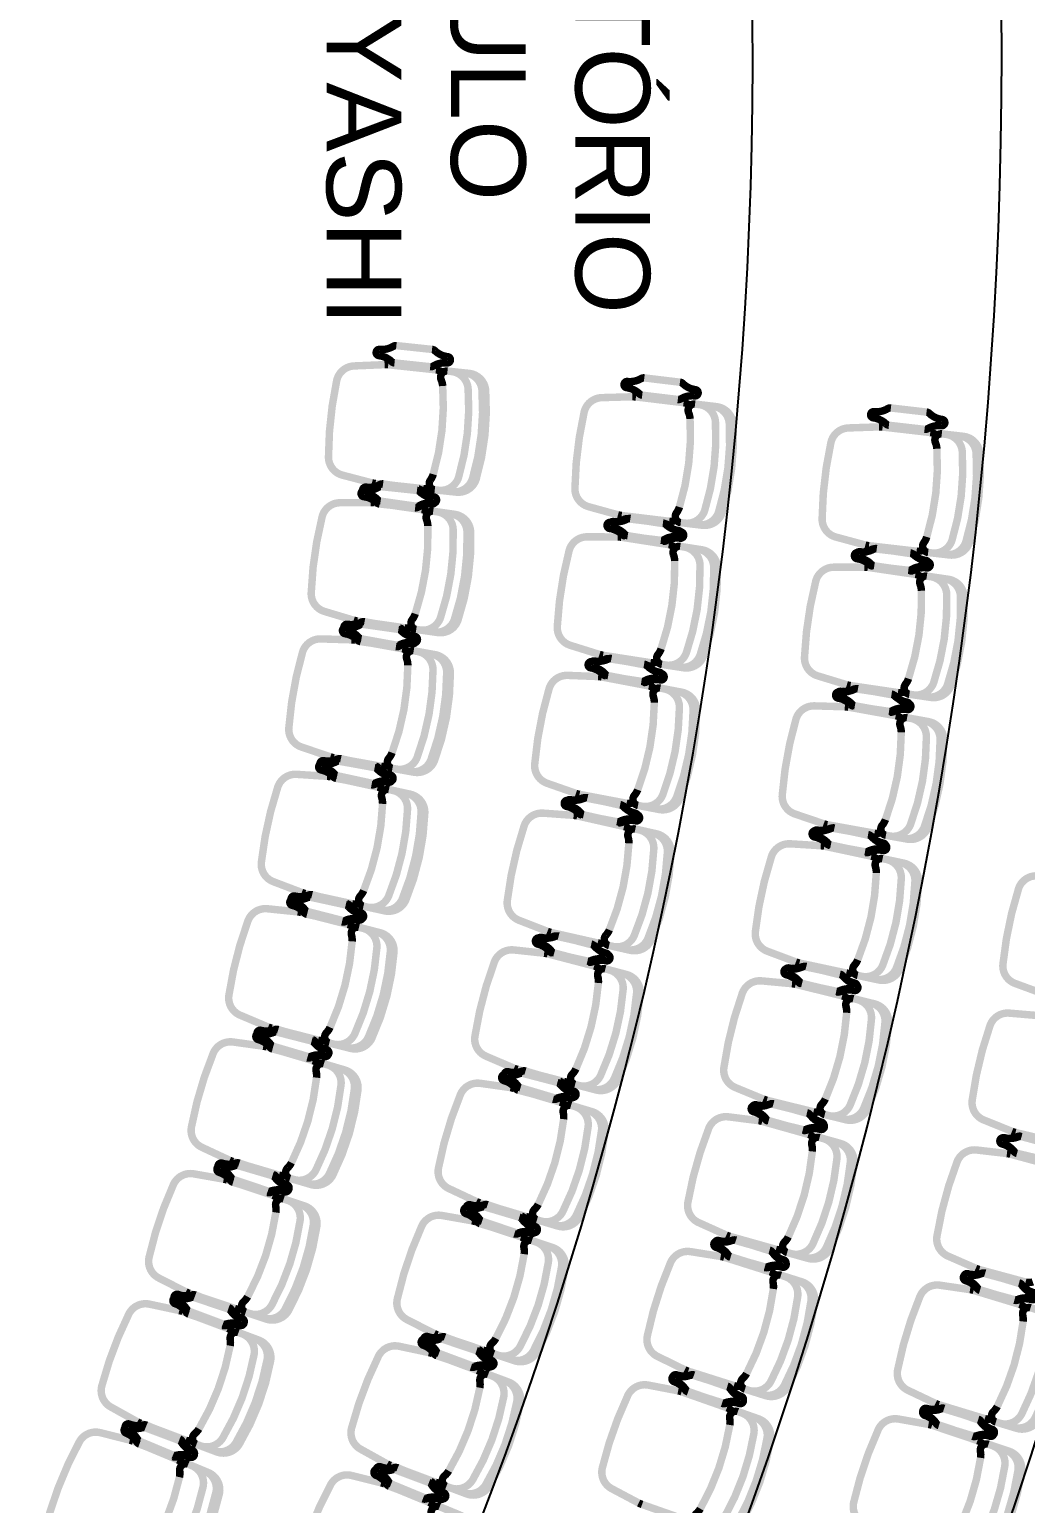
# Model space of a CAD drawing. Header units: metres. Extents: x -331 to 2982, y 362 to 2539.
# Drawn here: x 2871.96 to 2875.96, y 1339.61 to 1345.53 of the extents above; entities that cross this region are included whole.
import ezdxf

# ---------------------------------------------------------------- set-up
doc = ezdxf.new("R2010")
doc.units = ezdxf.units.M
doc.layers.add('Pis', color=251, linetype='Continuous')
doc.styles.add('ARIAL', font='arial.ttf')

msp = doc.modelspace()

# ---------------------------------------------------------------- linework, layer by layer
at = {"layer": 'Pis', "const_width": 0.03}
for points in [[(2873.4154, 1344.1962, 0.164851), (2873.4271, 1344.1908), (2873.5704, 1344.1755, 0.164851), (2873.5829, 1344.1783, -0.162089), (2873.6378, 1344.1909, 1), (2873.6405, 1344.2158, -0.162089), (2873.5895, 1344.2397, 0.164851), (2873.5778, 1344.2451), (2873.4345, 1344.2604, 0.164851), (2873.422, 1344.2576, -0.162089), (2873.3671, 1344.245, 1), (2873.3644, 1344.2201, -0.162089)], [(2873.6206, 1344.0981, -0.08991), (2873.5827, 1343.7434, -0.086278), (2873.5714, 1343.7203, 0.57735), (2873.5889, 1343.6807), (2873.6756, 1343.6715, 0.36261), (2873.7555, 1343.7249, 0.08991), (2873.7934, 1344.0797, 0.36261), (2873.7266, 1344.1488), (2873.6399, 1344.158, 0.57735), (2873.6144, 1344.123, -0.086278)], [(2874.4111, 1344.0667, 0.164851), (2874.4226, 1344.0611), (2874.5657, 1344.0439, 0.164851), (2874.5783, 1344.0465, -0.162089), (2874.6334, 1344.0584, 1), (2874.6364, 1344.0832, -0.162089), (2874.5857, 1344.1078, 0.164851), (2874.5741, 1344.1134), (2874.431, 1344.1306, 0.164851), (2874.4185, 1344.128, -0.162089), (2874.3634, 1344.1161, 1), (2874.3604, 1344.0913, -0.162089)], [(2874.6149, 1343.9658, -0.08991), (2874.5721, 1343.6116, -0.086278), (2874.5605, 1343.5887, 0.57735), (2874.5775, 1343.5489), (2874.664, 1343.5384, 0.36261), (2874.7446, 1343.5908, 0.08991), (2874.7874, 1343.945, 0.36261), (2874.7215, 1344.015), (2874.635, 1344.0254, 0.57735), (2874.609, 1343.9908, -0.086278)], [(2875.4025, 1343.9457, 0.164851), (2875.4141, 1343.9403), (2875.5573, 1343.9238, 0.164851), (2875.5698, 1343.9265, -0.162089), (2875.6249, 1343.9386, 1), (2875.6277, 1343.9635, -0.162089), (2875.5769, 1343.9878, 0.164851), (2875.5653, 1343.9933), (2875.4221, 1344.0098, 0.164851), (2875.4096, 1344.0071, -0.162089), (2875.3545, 1343.9949, 1), (2875.3517, 1343.9701, -0.162089)], [(2875.6069, 1343.846, -0.08991), (2875.5661, 1343.4916, -0.086278), (2875.5545, 1343.4686, 0.57735), (2875.5717, 1343.4289), (2875.6583, 1343.4189, 0.36261), (2875.7387, 1343.4717, 0.08991), (2875.7795, 1343.8261, 0.36261), (2875.7132, 1343.8958), (2875.6266, 1343.9057, 0.57735), (2875.6008, 1343.8709, -0.086278)], [(2873.3596, 1343.641, 0.164851), (2873.3711, 1343.6352), (2873.5137, 1343.6148, 0.164851), (2873.5263, 1343.6171, -0.162089), (2873.5817, 1343.6277, 1), (2873.5853, 1343.6525, -0.162089), (2873.5351, 1343.6782, 0.164851), (2873.5237, 1343.6841), (2873.381, 1343.7045, 0.164851), (2873.3684, 1343.7022, -0.162089), (2873.313, 1343.6916, 1), (2873.3095, 1343.6668, -0.162089)], [(2873.374, 1343.6936), (2873.5173, 1343.6783, -0.164851), (2873.5289, 1343.6729, 0.162089), (2873.58, 1343.649, -1), (2873.5773, 1343.6241, 0.162089), (2873.5224, 1343.6115, -0.164851), (2873.5098, 1343.6087), (2873.3665, 1343.624, -0.164851), (2873.3549, 1343.6294, 0.162089), (2873.3039, 1343.6533, -1), (2873.3065, 1343.6782, 0.162089), (2873.3615, 1343.6908, -0.164851)], [(2873.5611, 1343.5356, -0.08991), (2873.5104, 1343.1825, -0.086278), (2873.4983, 1343.1598, 0.57735), (2873.5144, 1343.1197), (2873.6006, 1343.1073, 0.36261), (2873.6824, 1343.1578, 0.08991), (2873.7331, 1343.5109, 0.36261), (2873.6688, 1343.5824), (2873.5826, 1343.5948, 0.57735), (2873.5558, 1343.5607, -0.086278)], [(2874.3627, 1343.5647), (2874.5058, 1343.5475, -0.164851), (2874.5174, 1343.5419, 0.162089), (2874.5681, 1343.5173, -1), (2874.5651, 1343.4925, 0.162089), (2874.51, 1343.4806, -0.164851), (2874.4974, 1343.478), (2874.3543, 1343.4952, -0.164851), (2874.3428, 1343.5008, 0.162089), (2874.2921, 1343.5254, -1), (2874.295, 1343.5502, 0.162089), (2874.3502, 1343.5621, -0.164851)], [(2874.353, 1343.5023, 0.164851), (2874.3644, 1343.4964), (2874.5068, 1343.4742, 0.164851), (2874.5194, 1343.4765, -0.162089), (2874.5749, 1343.4864, 1), (2874.5787, 1343.5111, -0.162089), (2874.5289, 1343.5375, 0.164851), (2874.5175, 1343.5434), (2874.3751, 1343.5655, 0.164851), (2874.3624, 1343.5633, -0.162089), (2874.307, 1343.5533, 1), (2874.3031, 1343.5286, -0.162089)], [(2874.5533, 1343.3945, -0.08991), (2874.4985, 1343.042, -0.086278), (2874.4861, 1343.0195, 0.57735), (2874.5017, 1342.9792), (2874.5878, 1342.9658, 0.36261), (2874.6702, 1343.0154, 0.08991), (2874.7249, 1343.3679, 0.36261), (2874.6615, 1343.4401), (2874.5754, 1343.4535, 0.57735), (2874.5482, 1343.4197, -0.086278)], [(2875.3569, 1343.4435), (2875.5001, 1343.4271, -0.164851), (2875.5117, 1343.4216, 0.162089), (2875.5625, 1343.3972, -1), (2875.5597, 1343.3724, 0.162089), (2875.5046, 1343.3602, -0.164851), (2875.4921, 1343.3575), (2875.3489, 1343.374, -0.164851), (2875.3373, 1343.3795, 0.162089), (2875.2865, 1343.4038, -1), (2875.2893, 1343.4287, 0.162089), (2875.3444, 1343.4408, -0.164851)], [(2875.3438, 1343.3813, 0.164851), (2875.3552, 1343.3754), (2875.4978, 1343.3544, 0.164851), (2875.5104, 1343.3567, -0.162089), (2875.5658, 1343.3671, 1), (2875.5694, 1343.3918, -0.162089), (2875.5194, 1343.4178, 0.164851), (2875.508, 1343.4236), (2875.3654, 1343.4447, 0.164851), (2875.3528, 1343.4424, -0.162089), (2875.2974, 1343.432, 1), (2875.2937, 1343.4073, -0.162089)], [(2875.5448, 1343.275, -0.08991), (2875.4927, 1342.9221, -0.086278), (2875.4805, 1342.8995, 0.57735), (2875.4964, 1342.8593), (2875.5826, 1342.8465, 0.36261), (2875.6646, 1342.8967, 0.08991), (2875.7167, 1343.2497, 0.36261), (2875.6527, 1343.3214), (2875.5665, 1343.3341, 0.57735), (2875.5396, 1343.3002, -0.086278)], [(2873.3, 1343.1403), (2873.4427, 1343.1198, -0.164851), (2873.4541, 1343.114, 0.162089), (2873.5043, 1343.0883, -1), (2873.5007, 1343.0635, 0.162089), (2873.4454, 1343.0529, -0.164851), (2873.4327, 1343.0505), (2873.2901, 1343.071, -0.164851), (2873.2786, 1343.0768, 0.162089), (2873.2285, 1343.1026, -1), (2873.2321, 1343.1273, 0.162089), (2873.2874, 1343.138, -0.164851)], [(2873.283, 1343.0882, 0.164851), (2873.2942, 1343.082), (2873.436, 1343.0564, 0.164851), (2873.4487, 1343.0583, -0.162089), (2873.5045, 1343.0669, 1), (2873.5089, 1343.0915, -0.162089), (2873.4597, 1343.1191, 0.164851), (2873.4485, 1343.1253), (2873.3067, 1343.1509, 0.164851), (2873.294, 1343.149, -0.162089), (2873.2383, 1343.1404, 1), (2873.2338, 1343.1158, -0.162089)], [(2873.4806, 1342.9756, -0.08991), (2873.4172, 1342.6245, -0.086278), (2873.4042, 1342.6023, 0.57735), (2873.4188, 1342.5616), (2873.5046, 1342.5461, 0.36261), (2873.5881, 1342.5936, 0.08991), (2873.6516, 1342.9447, 0.36261), (2873.5899, 1343.0185), (2873.5041, 1343.034, 0.57735), (2873.4762, 1343.0009, -0.086278)], [(2874.2876, 1343.0023), (2874.43, 1342.9802, -0.164851), (2874.4414, 1342.9742, 0.162089), (2874.4912, 1342.9479, -1), (2874.4874, 1342.9232, 0.162089), (2874.4319, 1342.9132, -0.164851), (2874.4193, 1342.911), (2874.2769, 1342.9331, -0.164851), (2874.2655, 1342.9391, 0.162089), (2874.2157, 1342.9654, -1), (2874.2195, 1342.9901, 0.162089), (2874.275, 1343.0001, -0.164851)], [(2874.2747, 1342.9403, 0.164851), (2874.2859, 1342.934), (2874.4274, 1342.907, 0.164851), (2874.4402, 1342.9088, -0.162089), (2874.4959, 1342.9169, 1), (2874.5006, 1342.9415, -0.162089), (2874.4517, 1342.9695, 0.164851), (2874.4405, 1342.9758), (2874.299, 1343.0027, 0.164851), (2874.2862, 1343.001, -0.162089), (2874.2305, 1342.9929, 1), (2874.2258, 1342.9683, -0.162089)], [(2874.4712, 1342.8258, -0.08991), (2874.4045, 1342.4753, -0.086278), (2874.3913, 1342.4533, 0.57735), (2874.4056, 1342.4124), (2874.4912, 1342.3961, 0.36261), (2874.5752, 1342.4429, 0.08991), (2874.6419, 1342.7933, 0.36261), (2874.5809, 1342.8677), (2874.4953, 1342.884, 0.57735), (2874.467, 1342.8512, -0.086278)], [(2875.2821, 1342.8808), (2875.4247, 1342.8598, -0.164851), (2875.4361, 1342.8539, 0.162089), (2875.4862, 1342.8279, -1), (2875.4825, 1342.8032, 0.162089), (2875.4271, 1342.7928, -0.164851), (2875.4145, 1342.7905), (2875.2719, 1342.8116, -0.164851), (2875.2605, 1342.8174, 0.162089), (2875.2105, 1342.8434, -1), (2875.2141, 1342.8681, 0.162089), (2875.2695, 1342.8785, -0.164851)], [(2875.2661, 1342.8192, 0.164851), (2875.2773, 1342.813), (2875.4191, 1342.7874, 0.164851), (2875.4318, 1342.7893, -0.162089), (2875.4875, 1342.7979, 1), (2875.492, 1342.8225, -0.162089), (2875.4428, 1342.85, 0.164851), (2875.4316, 1342.8562), (2875.2898, 1342.8818, 0.164851), (2875.2771, 1342.88, -0.162089), (2875.2214, 1342.8713, 1), (2875.2169, 1342.8467, -0.162089)], [(2875.4637, 1342.7065, -0.08991), (2875.4003, 1342.3555, -0.086278), (2875.3873, 1342.3333, 0.57735), (2875.402, 1342.2925), (2875.4877, 1342.2771, 0.36261), (2875.5713, 1342.3246, 0.08991), (2875.6347, 1342.6757, 0.36261), (2875.573, 1342.7494), (2875.4872, 1342.7649, 0.57735), (2875.4593, 1342.7319, -0.086278)], [(2873.2054, 1342.59), (2873.3472, 1342.5644, -0.164851), (2873.3584, 1342.5582, 0.162089), (2873.4076, 1342.5306, -1), (2873.4031, 1342.506, 0.162089), (2873.3474, 1342.4974, -0.164851), (2873.3347, 1342.4955), (2873.1929, 1342.5211, -0.164851), (2873.1817, 1342.5273, 0.162089), (2873.1325, 1342.5549, -1), (2873.137, 1342.5795, 0.162089), (2873.1927, 1342.5881, -0.164851)], [(2873.1857, 1342.5386, 0.164851), (2873.1967, 1342.532), (2873.3375, 1342.5013, 0.164851), (2873.3502, 1342.5027, -0.162089), (2873.4062, 1342.5093, 1), (2873.4115, 1342.5337, -0.162089), (2873.3634, 1342.563, 0.164851), (2873.3524, 1342.5696), (2873.2116, 1342.6004, 0.164851), (2873.1988, 1342.5989, -0.162089), (2873.1429, 1342.5923, 1), (2873.1375, 1342.5679, -0.162089)], [(2873.379, 1342.4189, -0.08991), (2873.303, 1342.0703, -0.086278), (2873.2892, 1342.0486, 0.57735), (2873.3023, 1342.0074), (2873.3875, 1341.9888, 0.36261), (2873.4727, 1342.0333, 0.08991), (2873.5488, 1342.3818, 0.36261), (2873.4898, 1342.4578), (2873.4047, 1342.4763, 0.57735), (2873.3755, 1342.4443, -0.086278)], [(2874.1924, 1342.4428), (2874.334, 1342.4159, -0.164851), (2874.3452, 1342.4095, 0.162089), (2874.3941, 1342.3815, -1), (2874.3894, 1342.357, 0.162089), (2874.3336, 1342.3489, -0.164851), (2874.3209, 1342.3471), (2874.1793, 1342.374, -0.164851), (2874.1682, 1342.3803, 0.162089), (2874.1193, 1342.4084, -1), (2874.1239, 1342.4329, 0.162089), (2874.1797, 1342.441, -0.164851)], [(2874.1765, 1342.3815, 0.164851), (2874.1874, 1342.3748), (2874.328, 1342.3431, 0.164851), (2874.3408, 1342.3444, -0.162089), (2874.3968, 1342.3506, 1), (2874.4023, 1342.375, -0.162089), (2874.3543, 1342.4047, 0.164851), (2874.3434, 1342.4114), (2874.2028, 1342.4431, 0.164851), (2874.19, 1342.4418, -0.162089), (2874.134, 1342.4356, 1), (2874.1285, 1342.4112, -0.162089)], [(2874.369, 1342.2604, -0.08991), (2874.2904, 1341.9124, -0.086278), (2874.2765, 1341.8908, 0.57735), (2874.2894, 1341.8495), (2874.3744, 1341.8303, 0.36261), (2874.4599, 1341.8742, 0.08991), (2874.5385, 1342.2222, 0.36261), (2874.48, 1342.2985), (2874.395, 1342.3177, 0.57735), (2874.3657, 1342.2859, -0.086278)], [(2875.1885, 1342.3209), (2875.3303, 1342.2953, -0.164851), (2875.3416, 1342.2891, 0.162089), (2875.3907, 1342.2615, -1), (2875.3863, 1342.2369, 0.162089), (2875.3306, 1342.2283, -0.164851), (2875.3179, 1342.2264), (2875.1761, 1342.252, -0.164851), (2875.1648, 1342.2582, 0.162089), (2875.1157, 1342.2858, -1), (2875.1201, 1342.3104, 0.162089), (2875.1758, 1342.319, -0.164851)], [(2875.1696, 1342.26, 0.164851), (2875.1806, 1342.2534), (2875.3215, 1342.2233, 0.164851), (2875.3343, 1342.2248, -0.162089), (2875.3902, 1342.2316, 1), (2875.3954, 1342.2561, -0.162089), (2875.3472, 1342.2852, 0.164851), (2875.3361, 1342.2918), (2875.1952, 1342.3219, 0.164851), (2875.1825, 1342.3204, -0.162089), (2875.1265, 1342.3136, 1), (2875.1213, 1342.2891, -0.162089)], [(2875.3634, 1342.1411, -0.08991), (2875.2889, 1341.7922, -0.086278), (2875.2752, 1341.7705, 0.57735), (2875.2885, 1341.7293), (2875.3737, 1341.7111, 0.36261), (2875.4588, 1341.7559, 0.08991), (2875.5334, 1342.1048, 0.36261), (2875.4741, 1342.1805), (2875.3888, 1342.1987, 0.57735), (2875.3598, 1342.1666, -0.086278)], [(2873.0901, 1342.0435), (2873.2309, 1342.0128, -0.164851), (2873.2419, 1342.0061, 0.162089), (2873.29, 1341.9768, -1), (2873.2847, 1341.9524, 0.162089), (2873.2287, 1341.9458, -0.164851), (2873.2159, 1341.9444), (2873.0751, 1341.9751, -0.164851), (2873.0641, 1341.9817, 0.162089), (2873.016, 1342.011, -1), (2873.0213, 1342.0354, 0.162089), (2873.0773, 1342.042, -0.164851)], [(2873.0677, 1341.9929, 0.164851), (2873.0785, 1341.9859), (2873.2181, 1341.9501, 0.164851), (2873.2309, 1341.9511, -0.162089), (2873.2871, 1341.9556, 1), (2873.2933, 1341.9799, -0.162089), (2873.2462, 1342.0109, 0.164851), (2873.2355, 1342.0179), (2873.0959, 1342.0537, 0.164851), (2873.0831, 1342.0527, -0.162089), (2873.0269, 1342.0482, 1), (2873.0207, 1342.024, -0.162089)], [(2873.2567, 1341.8663, -0.08991), (2873.168, 1341.5207, -0.086278), (2873.1535, 1341.4995, 0.57735), (2873.1651, 1341.4578), (2873.2496, 1341.4362, 0.36261), (2873.3363, 1341.4775, 0.08991), (2873.425, 1341.8231, 0.36261), (2873.3688, 1341.9011), (2873.2844, 1341.9228, 0.57735), (2873.2541, 1341.8918, -0.086278)], [(2874.0773, 1341.8871), (2874.2179, 1341.8554, -0.164851), (2874.2289, 1341.8487, 0.162089), (2874.2768, 1341.819, -1), (2874.2713, 1341.7946, 0.162089), (2874.2153, 1341.7884, -0.164851), (2874.2025, 1341.7871), (2874.0619, 1341.8188, -0.164851), (2874.051, 1341.8255, 0.162089), (2874.0031, 1341.8551, -1), (2874.0086, 1341.8795, 0.162089), (2874.0646, 1341.8857, -0.164851)], [(2874.0582, 1341.8266, 0.164851), (2874.0689, 1341.8196), (2874.2084, 1341.7831, 0.164851), (2874.2212, 1341.784, -0.162089), (2874.2774, 1341.7883, 1), (2874.2837, 1341.8125, -0.162089), (2874.2368, 1341.8438, 0.164851), (2874.2261, 1341.8508), (2874.0867, 1341.8873, 0.164851), (2874.0738, 1341.8864, -0.162089), (2874.0176, 1341.8821, 1), (2874.0113, 1341.8579, -0.162089)], [(2874.2465, 1341.6991, -0.08991), (2874.1562, 1341.3539, -0.086278), (2874.1416, 1341.3328, 0.57735), (2874.153, 1341.2911), (2874.2373, 1341.269, 0.36261), (2874.3243, 1341.31, 0.08991), (2874.4146, 1341.6551, 0.36261), (2874.3588, 1341.7334), (2874.2745, 1341.7555, 0.57735), (2874.2441, 1341.7247, -0.086278)], [(2875.0761, 1341.7645), (2875.217, 1341.7344, -0.164851), (2875.228, 1341.7278, 0.162089), (2875.2763, 1341.6987, -1), (2875.2711, 1341.6742, 0.162089), (2875.2151, 1341.6674, -0.164851), (2875.2024, 1341.6659), (2875.0615, 1341.696, -0.164851), (2875.0504, 1341.7026, 0.162089), (2875.0022, 1341.7317, -1), (2875.0074, 1341.7561, 0.162089), (2875.0633, 1341.763, -0.164851)], [(2875.0543, 1341.7044, 0.164851), (2875.0651, 1341.6975), (2875.205, 1341.6629, 0.164851), (2875.2178, 1341.664, -0.162089), (2875.2739, 1341.669, 1), (2875.2799, 1341.6933, -0.162089), (2875.2326, 1341.7239, 0.164851), (2875.2218, 1341.7308), (2875.0819, 1341.7654, 0.164851), (2875.0691, 1341.7644, -0.162089), (2875.013, 1341.7593, 1), (2875.007, 1341.7351, -0.162089)], [(2875.2443, 1341.5794, -0.08991), (2875.1586, 1341.2331, -0.086278), (2875.1442, 1341.2118, 0.57735), (2875.1562, 1341.1702), (2875.2408, 1341.1493, 0.36261), (2875.3273, 1341.1913, 0.08991), (2875.4129, 1341.5377, 0.36261), (2875.3561, 1341.6152), (2875.2715, 1341.6361, 0.57735), (2875.2415, 1341.6049, -0.086278)], [(2872.9294, 1341.452, 0.164851), (2872.9399, 1341.4446), (2873.0781, 1341.4038, 0.164851), (2873.0909, 1341.4043, -0.162089), (2873.1472, 1341.4068, 1), (2873.1543, 1341.4308, -0.162089), (2873.1084, 1341.4635, 0.164851), (2873.0979, 1341.4709), (2872.9597, 1341.5117, 0.164851), (2872.9469, 1341.5112, -0.162089), (2872.8906, 1341.5087, 1), (2872.8835, 1341.4847, -0.162089)], [(2872.9543, 1341.5016), (2873.0939, 1341.4658, -0.164851), (2873.1046, 1341.4588, 0.162089), (2873.1517, 1341.4277, -1), (2873.1455, 1341.4035, 0.162089), (2873.0893, 1341.3989, -0.164851), (2873.0765, 1341.398), (2872.9369, 1341.4338, -0.164851), (2872.9262, 1341.4408, 0.162089), (2872.8791, 1341.4718, -1), (2872.8853, 1341.496, 0.162089), (2872.9415, 1341.5006, -0.164851)], [(2873.1136, 1341.3186, -0.08991), (2873.0126, 1340.9765, -0.086278), (2872.9972, 1340.9558, 0.57735), (2873.0074, 1340.9137), (2873.091, 1340.8891, 0.36261), (2873.1792, 1340.9273, 0.08991), (2873.2802, 1341.2694, 0.36261), (2873.2269, 1341.3494), (2873.1433, 1341.3741, 0.57735), (2873.112, 1341.3443, -0.086278)], [(2873.9424, 1341.3358), (2874.0818, 1341.2994, -0.164851), (2874.0925, 1341.2923, 0.162089), (2874.1394, 1341.261, -1), (2874.1331, 1341.2369, 0.162089), (2874.0769, 1341.2326, -0.164851), (2874.0641, 1341.2317), (2873.9247, 1341.2681, -0.164851), (2873.914, 1341.2752, 0.162089), (2873.8671, 1341.3065, -1), (2873.8734, 1341.3306, 0.162089), (2873.9296, 1341.3349, -0.164851)], [(2873.923, 1341.2855, 0.164851), (2873.9335, 1341.2781), (2874.0716, 1341.2369, 0.164851), (2874.0844, 1341.2374, -0.162089), (2874.1407, 1341.2398, 1), (2874.1478, 1341.2637, -0.162089), (2874.102, 1341.2966, 0.164851), (2874.0916, 1341.304), (2873.9535, 1341.3452, 0.164851), (2873.9406, 1341.3447, -0.162089), (2873.8843, 1341.3423, 1), (2873.8772, 1341.3184, -0.162089)], [(2874.945, 1341.2121), (2875.0849, 1341.1775, -0.164851), (2875.0957, 1341.1706, 0.162089), (2875.143, 1341.14, -1), (2875.137, 1341.1157, 0.162089), (2875.0809, 1341.1106, -0.164851), (2875.0681, 1341.1096), (2874.9282, 1341.1442, -0.164851), (2874.9174, 1341.1511, 0.162089), (2874.8701, 1341.1817, -1), (2874.8761, 1341.206, 0.162089), (2874.9322, 1341.211, -0.164851)], [(2874.9204, 1341.1531, 0.164851), (2874.931, 1341.1459), (2875.0697, 1341.1068, 0.164851), (2875.0825, 1341.1075, -0.162089), (2875.1388, 1341.1107, 1), (2875.1456, 1341.1348, -0.162089), (2875.0993, 1341.1669, 0.164851), (2875.0887, 1341.1742), (2874.95, 1341.2132, 0.164851), (2874.9371, 1341.2126, -0.162089), (2874.8809, 1341.2093, 1), (2874.8741, 1341.1853, -0.162089)], [(2874.1068, 1341.1517, -0.08991), (2874.0049, 1340.8098, -0.086278), (2873.9895, 1340.7892, 0.57735), (2873.9996, 1340.7471), (2874.0831, 1340.7222, 0.36261), (2874.1714, 1340.7601, 0.08991), (2874.2733, 1341.102, 0.36261), (2874.2202, 1341.1821), (2874.1367, 1341.207, 0.57735), (2874.1053, 1341.1773, -0.086278)], [(2875.1063, 1341.0221, -0.08991), (2875.0096, 1340.6787, -0.086278), (2874.9945, 1340.6579, 0.57735), (2875.0052, 1340.6159), (2875.0891, 1340.5923, 0.36261), (2875.1768, 1340.6316, 0.08991), (2875.2735, 1340.975, 0.36261), (2875.2192, 1341.0543), (2875.1353, 1341.0779, 0.57735), (2875.1043, 1341.0477, -0.086278)], [(2875.9442, 1341.0829), (2876.0843, 1341.0494, -0.164851), (2876.0952, 1341.0426, 0.162089), (2876.1428, 1341.0123, -1), (2876.137, 1340.988, 0.162089), (2876.0809, 1340.9825, -0.164851), (2876.0681, 1340.9813), (2875.9279, 1341.0148, -0.164851), (2875.917, 1341.0216, 0.162089), (2875.8695, 1341.0519, -1), (2875.8753, 1341.0762, 0.162089), (2875.9314, 1341.0817, -0.164851)], [(2875.9182, 1341.0213, 0.164851), (2875.9289, 1341.0141), (2876.068, 1340.9765, 0.164851), (2876.0808, 1340.9772, -0.162089), (2876.1371, 1340.9811, 1), (2876.1436, 1341.0052, -0.162089), (2876.097, 1341.0369, 0.164851), (2876.0863, 1341.044), (2875.9472, 1341.0817, 0.164851), (2875.9344, 1341.0809, -0.162089), (2875.8782, 1341.0771, 1), (2875.8716, 1341.053, -0.162089)], [(2872.7708, 1340.9166, 0.164851), (2872.7811, 1340.9089), (2872.9177, 1340.8631, 0.164851), (2872.9305, 1340.8631, -0.162089), (2872.9869, 1340.8636, 1), (2872.9948, 1340.8873, -0.162089), (2872.9502, 1340.9217, 0.164851), (2872.9399, 1340.9294), (2872.8033, 1340.9752, 0.164851), (2872.7905, 1340.9752, -0.162089), (2872.7341, 1340.9747, 1), (2872.7262, 1340.951, -0.162089)], [(2872.7983, 1340.9651), (2872.9365, 1340.9243, -0.164851), (2872.947, 1340.9169, 0.162089), (2872.9929, 1340.8841, -1), (2872.9858, 1340.8602, 0.162089), (2872.9295, 1340.8576, -0.164851), (2872.9167, 1340.8571), (2872.7784, 1340.8979, -0.164851), (2872.7679, 1340.9053, 0.162089), (2872.7221, 1340.9381, -1), (2872.7291, 1340.962, 0.162089), (2872.7854, 1340.9646, -0.164851)], [(2872.9501, 1340.7767, -0.08991), (2872.8368, 1340.4384, -0.086278), (2872.8207, 1340.4183, 0.57735), (2872.8293, 1340.3759), (2872.912, 1340.3482, 0.36261), (2873.0015, 1340.3832, 0.08991), (2873.1149, 1340.7215, 0.36261), (2873.0645, 1340.8034), (2872.9818, 1340.831, 0.57735), (2872.9494, 1340.8024, -0.086278)], [(2873.7906, 1340.7989), (2873.9287, 1340.7578, -0.164851), (2873.9392, 1340.7503, 0.162089), (2873.985, 1340.7175, -1), (2873.9778, 1340.6935, 0.162089), (2873.9215, 1340.6912, -0.164851), (2873.9087, 1340.6907), (2873.7706, 1340.7319, -0.164851), (2873.7601, 1340.7393, 0.162089), (2873.7143, 1340.7721, -1), (2873.7214, 1340.7961, 0.162089), (2873.7777, 1340.7985, -0.164851)], [(2873.7687, 1340.7493, 0.164851), (2873.7789, 1340.7415), (2873.9155, 1340.6957, 0.164851), (2873.9284, 1340.6957, -0.162089), (2873.9847, 1340.6962, 1), (2873.9927, 1340.7199, -0.162089), (2873.948, 1340.7543, 0.164851), (2873.9378, 1340.762), (2873.8012, 1340.8079, 0.164851), (2873.7883, 1340.8078, -0.162089), (2873.732, 1340.8074, 1), (2873.724, 1340.7837, -0.162089)], [(2873.9479, 1340.6093, -0.08991), (2873.8344, 1340.271, -0.086278), (2873.8184, 1340.251, 0.57735), (2873.827, 1340.2085), (2873.9096, 1340.1808, 0.36261), (2873.9991, 1340.2158, 0.08991), (2874.1126, 1340.554, 0.36261), (2874.0623, 1340.6359), (2873.9796, 1340.6636, 0.57735), (2873.9472, 1340.635, -0.086278)], [(2874.7955, 1340.6646), (2874.9342, 1340.6255, -0.164851), (2874.9448, 1340.6183, 0.162089), (2874.9911, 1340.5861, -1), (2874.9843, 1340.5621, 0.162089), (2874.928, 1340.5588, -0.164851), (2874.9152, 1340.5581), (2874.7765, 1340.5972, -0.164851), (2874.7659, 1340.6045, 0.162089), (2874.7196, 1340.6366, -1), (2874.7264, 1340.6607, 0.162089), (2874.7826, 1340.6639, -0.164851)], [(2874.768, 1340.6065, 0.164851), (2874.7784, 1340.5989), (2874.9158, 1340.5555, 0.164851), (2874.9286, 1340.5557, -0.162089), (2874.985, 1340.5572, 1), (2874.9925, 1340.581, -0.162089), (2874.9472, 1340.6146, 0.164851), (2874.9369, 1340.6222), (2874.7995, 1340.6657, 0.164851), (2874.7867, 1340.6654, -0.162089), (2874.7303, 1340.664, 1), (2874.7228, 1340.6401, -0.162089)], [(2874.9496, 1340.4696, -0.08991), (2874.842, 1340.1295, -0.086278), (2874.8263, 1340.1092, 0.57735), (2874.8356, 1340.0669), (2874.9187, 1340.0406, 0.36261), (2875.0077, 1340.0771, 0.08991), (2875.1153, 1340.4172, 0.36261), (2875.0635, 1340.4982), (2874.9804, 1340.5245, 0.57735), (2874.9485, 1340.4953, -0.086278)], [(2875.7981, 1340.5315), (2875.9372, 1340.4939, -0.164851), (2875.9479, 1340.4867, 0.162089), (2875.9945, 1340.455, -1), (2875.988, 1340.4309, 0.162089), (2875.9317, 1340.4271, -0.164851), (2875.9189, 1340.4263), (2875.7798, 1340.464, -0.164851), (2875.7692, 1340.4711, 0.162089), (2875.7226, 1340.5028, -1), (2875.7291, 1340.5269, 0.162089), (2875.7853, 1340.5307, -0.164851)], [(2875.7702, 1340.4735, 0.164851), (2875.7806, 1340.466), (2875.9185, 1340.4241, 0.164851), (2875.9314, 1340.4245, -0.162089), (2875.9877, 1340.4266, 1), (2875.9949, 1340.4505, -0.162089), (2875.9493, 1340.4836, 0.164851), (2875.9389, 1340.4911), (2875.801, 1340.533, 0.164851), (2875.7881, 1340.5326, -0.162089), (2875.7318, 1340.5305, 1), (2875.7245, 1340.5065, -0.162089)], [(2872.5923, 1340.3876, 0.164851), (2872.6022, 1340.3795), (2872.7371, 1340.3288, 0.164851), (2872.75, 1340.3284, -0.162089), (2872.8063, 1340.3268, 1), (2872.8151, 1340.3502, -0.162089), (2872.7717, 1340.3862, 0.164851), (2872.7617, 1340.3943), (2872.6268, 1340.445, 0.164851), (2872.614, 1340.4454, -0.162089), (2872.5577, 1340.447, 1), (2872.5489, 1340.4236, -0.162089)], [(2872.6222, 1340.4348), (2872.7588, 1340.389, -0.164851), (2872.7691, 1340.3812, 0.162089), (2872.8137, 1340.3469, -1), (2872.8058, 1340.3232, 0.162089), (2872.7494, 1340.3227, -0.164851), (2872.7366, 1340.3226), (2872.6, 1340.3684, -0.164851), (2872.5897, 1340.3762, 0.162089), (2872.545, 1340.4105, -1), (2872.553, 1340.4342, 0.162089), (2872.6094, 1340.4347, -0.164851)], [(2875.9534, 1340.3387, -0.08991), (2875.8497, 1339.9973, -0.086278), (2875.8342, 1339.9768, 0.57735), (2875.8441, 1339.9346), (2875.9274, 1339.9093, 0.36261), (2876.016, 1339.9468, 0.08991), (2876.1196, 1340.2882, 0.36261), (2876.0669, 1340.3686), (2875.9835, 1340.3939, 0.57735), (2875.9519, 1340.3643, -0.086278)], [(2872.7664, 1340.2413, -0.08991), (2872.6409, 1339.9073, -0.086278), (2872.6241, 1339.8878, 0.57735), (2872.6312, 1339.8451), (2872.7128, 1339.8145, 0.36261), (2872.8035, 1339.8462, 0.08991), (2872.929, 1340.1801, 0.36261), (2872.8816, 1340.2638), (2872.8, 1340.2944, 0.57735), (2872.7666, 1340.267, -0.086278)], [(2873.6198, 1340.2675), (2873.7565, 1340.2216, -0.164851), (2873.7667, 1340.2139, 0.162089), (2873.8114, 1340.1795, -1), (2873.8034, 1340.1558, 0.162089), (2873.747, 1340.1553, -0.164851), (2873.7342, 1340.1553), (2873.5976, 1340.2011, -0.164851), (2873.5874, 1340.2089, 0.162089), (2873.5427, 1340.2433, -1), (2873.5506, 1340.267, 0.162089), (2873.607, 1340.2675, -0.164851)], [(2873.5956, 1340.2186, 0.164851), (2873.6055, 1340.2105), (2873.7405, 1340.1601, 0.164851), (2873.7533, 1340.1597, -0.162089), (2873.8097, 1340.1582, 1), (2873.8184, 1340.1816, -0.162089), (2873.775, 1340.2175, 0.164851), (2873.765, 1340.2256), (2873.63, 1340.2761, 0.164851), (2873.6172, 1340.2765, -0.162089), (2873.5608, 1340.2779, 1), (2873.5521, 1340.2545, -0.162089)], [(2873.7699, 1340.0726, -0.08991), (2873.645, 1339.7384, -0.086278), (2873.6283, 1339.7189, 0.57735), (2873.6354, 1339.6762), (2873.7171, 1339.6457, 0.36261), (2873.8078, 1339.6776, 0.08991), (2873.9327, 1340.0118, 0.36261), (2873.8851, 1340.0953), (2873.8035, 1340.1258, 0.57735), (2873.7701, 1340.0983, -0.086278)], [(2874.6275, 1340.1222), (2874.7649, 1340.0788, -0.164851), (2874.7753, 1340.0712, 0.162089), (2874.8205, 1340.0376, -1), (2874.813, 1340.0137, 0.162089), (2874.7567, 1340.0123, -0.164851), (2874.7438, 1340.012), (2874.6064, 1340.0555, -0.164851), (2874.5961, 1340.0631, 0.162089), (2874.5508, 1340.0967, -1), (2874.5584, 1340.1205, 0.162089), (2874.6147, 1340.122, -0.164851)], [(2874.5974, 1340.0655, 0.164851), (2874.6075, 1340.0575), (2874.7434, 1340.0097, 0.164851), (2874.7563, 1340.0095, -0.162089), (2874.8126, 1340.0092, 1), (2874.8209, 1340.0328, -0.162089), (2874.7768, 1340.0678, 0.164851), (2874.7667, 1340.0757), (2874.6307, 1340.1236, 0.164851), (2874.6179, 1340.1237, -0.162089), (2874.5615, 1340.1241, 1), (2874.5532, 1340.1005, -0.162089)], [(2874.7745, 1339.9228, -0.08991), (2874.6561, 1339.5863, -0.086278), (2874.6397, 1339.5665, 0.57735), (2874.6477, 1339.5239), (2874.7299, 1339.495, 0.36261), (2874.82, 1339.5286, 0.08991), (2874.9384, 1339.8651, 0.36261), (2874.8893, 1339.9478), (2874.8071, 1339.9767, 0.57735), (2874.7742, 1339.9485, -0.086278)], [(2875.6353, 1339.9876), (2875.7732, 1339.9457, -0.164851), (2875.7837, 1339.9382, 0.162089), (2875.8293, 1339.9051, -1), (2875.8221, 1339.8812, 0.162089), (2875.7657, 1339.8791, -0.164851), (2875.7529, 1339.8787), (2875.615, 1339.9206, -0.164851), (2875.6046, 1339.9281, 0.162089), (2875.5589, 1339.9611, -1), (2875.5662, 1339.985, 0.162089), (2875.6225, 1339.9871, -0.164851)], [(2875.6034, 1339.9311, 0.164851), (2875.6137, 1339.9233), (2875.7502, 1339.8773, 0.164851), (2875.7631, 1339.8773, -0.162089), (2875.8194, 1339.8777, 1), (2875.8274, 1339.9014, -0.162089), (2875.7828, 1339.9358, 0.164851), (2875.7726, 1339.9436), (2875.636, 1339.9896, 0.164851), (2875.6232, 1339.9896, -0.162089), (2875.5668, 1339.9892, 1), (2875.5588, 1339.9655, -0.162089)], [(2872.4263, 1339.9114), (2872.5612, 1339.8607, -0.164851), (2872.5712, 1339.8526, 0.162089), (2872.6146, 1339.8167, -1), (2872.6058, 1339.7933, 0.162089), (2872.5494, 1339.7948, -0.164851), (2872.5366, 1339.7952), (2872.4017, 1339.8459, -0.164851), (2872.3918, 1339.854, 0.162089), (2872.3484, 1339.89, -1), (2872.3571, 1339.9134, 0.162089), (2872.4135, 1339.9119, -0.164851)], [(2872.394, 1339.8657, 0.164851), (2872.4036, 1339.8572), (2872.5366, 1339.8017, 0.164851), (2872.5494, 1339.8008, -0.162089), (2872.6057, 1339.7972, 1), (2872.6153, 1339.8203, -0.162089), (2872.5732, 1339.8578, 0.164851), (2872.5636, 1339.8663), (2872.4306, 1339.9218, 0.164851), (2872.4178, 1339.9227, -0.162089), (2872.3616, 1339.9263, 1), (2872.3519, 1339.9032, -0.162089)], [(2875.7825, 1339.7908, -0.08991), (2875.6685, 1339.4527, -0.086278), (2875.6525, 1339.4327, 0.57735), (2875.661, 1339.3903), (2875.7436, 1339.3624, 0.36261), (2875.8332, 1339.3973, 0.08991), (2875.9471, 1339.7353, 0.36261), (2875.8969, 1339.8173), (2875.8143, 1339.8451, 0.57735), (2875.7818, 1339.8165, -0.086278)], [(2872.5627, 1339.7132, -0.08991), (2872.4252, 1339.384, -0.086278), (2872.4078, 1339.3651, 0.57735), (2872.4133, 1339.3222), (2872.4937, 1339.2886, 0.36261), (2872.5855, 1339.317, 0.08991), (2872.723, 1339.6462, 0.36261), (2872.6787, 1339.7315), (2872.5983, 1339.7651, 0.57735), (2872.5638, 1339.7388, -0.086278)], [(2873.4305, 1339.7422), (2873.5655, 1339.6917, -0.164851), (2873.5754, 1339.6836, 0.162089), (2873.6189, 1339.6477, -1), (2873.6101, 1339.6243, 0.162089), (2873.5538, 1339.6257, -0.164851), (2873.541, 1339.6261), (2873.406, 1339.6766, -0.164851), (2873.396, 1339.6847, 0.162089), (2873.3525, 1339.7206, -1), (2873.3613, 1339.744, 0.162089), (2873.4176, 1339.7426, -0.164851)], [(2873.4038, 1339.6942, 0.164851), (2873.4135, 1339.6858), (2873.5467, 1339.6308, 0.164851), (2873.5595, 1339.6299, -0.162089), (2873.6158, 1339.6266, 1), (2873.6253, 1339.6497, -0.162089), (2873.5831, 1339.687, 0.164851), (2873.5734, 1339.6955), (2873.4402, 1339.7505, 0.164851), (2873.4274, 1339.7513, -0.162089), (2873.3711, 1339.7547, 1), (2873.3616, 1339.7315, -0.162089)], [(2873.5731, 1339.5424, -0.08991), (2873.437, 1339.2126, -0.086278), (2873.4196, 1339.1937, 0.57735), (2873.4253, 1339.1508), (2873.5058, 1339.1175, 0.36261), (2873.5976, 1339.1463, 0.08991), (2873.7337, 1339.4761, 0.36261), (2873.689, 1339.5612), (2873.6085, 1339.5944, 0.57735), (2873.5742, 1339.568, -0.086278)]]:
    msp.add_lwpolyline(points, format="xyb", close=True, dxfattribs=at)
for points in [[(2873.5711, 1343.6912, -0.149389), (2873.5424, 1343.6857), (2873.351, 1343.7061, -0.03724), (2873.3363, 1343.7088), (2873.2178, 1343.7398, -0.342214), (2873.1617, 1343.8126, -0.051556), (2873.1945, 1344.1194, -0.342214), (2873.2646, 1344.1787), (2873.3871, 1344.1839, -0.03724), (2873.4019, 1344.1834), (2873.5934, 1344.163, -0.149389), (2873.6203, 1344.1515)], [(2873.605, 1343.679, 0.36261), (2873.6849, 1343.7325, 0.08991), (2873.7228, 1344.0872, 0.36261), (2873.6559, 1344.1563)], [(2873.6607, 1343.6731, 0.36261), (2873.7406, 1343.7265, 0.08991), (2873.7785, 1344.0812, 0.36261), (2873.7116, 1344.1504)], [(2874.5598, 1343.5596, -0.149389), (2874.531, 1343.5545), (2874.3399, 1343.5776, -0.03724), (2874.3253, 1343.5804), (2874.2071, 1343.613, -0.342214), (2874.1521, 1343.6866, -0.051556), (2874.1891, 1343.9929, -0.342214), (2874.26, 1344.0513), (2874.3825, 1344.0548, -0.03724), (2874.3974, 1344.0541), (2874.5886, 1344.031, -0.149389), (2874.6153, 1344.0192)], [(2874.5935, 1343.547, 0.36261), (2874.6741, 1343.5993, 0.08991), (2874.7169, 1343.9535, 0.36261), (2874.651, 1344.0235)], [(2874.6491, 1343.5402, 0.36261), (2874.7297, 1343.5926, 0.08991), (2874.7725, 1343.9468, 0.36261), (2874.7066, 1344.0168)], [(2875.554, 1343.4395, -0.149389), (2875.5253, 1343.4342), (2875.334, 1343.4563, -0.03724), (2875.3194, 1343.459), (2875.2011, 1343.491, -0.342214), (2875.1456, 1343.5643, -0.051556), (2875.1809, 1343.8707, -0.342214), (2875.2516, 1343.9295), (2875.374, 1343.9337, -0.03724), (2875.3889, 1343.9331), (2875.5802, 1343.9111, -0.149389), (2875.607, 1343.8994)], [(2875.5877, 1343.427, 0.36261), (2875.6681, 1343.4798, 0.08991), (2875.7089, 1343.8342, 0.36261), (2875.6427, 1343.9039)], [(2875.6434, 1343.4206, 0.36261), (2875.7238, 1343.4734, 0.08991), (2875.7646, 1343.8278, 0.36261), (2875.6983, 1343.8975)], [(2873.497, 1343.1308, -0.149389), (2873.4681, 1343.1263), (2873.2775, 1343.1536, -0.03724), (2873.263, 1343.1569), (2873.1456, 1343.1921, -0.342214), (2873.0922, 1343.2669, -0.051556), (2873.136, 1343.5723, -0.342214), (2873.2083, 1343.629), (2873.3308, 1343.6298, -0.03724), (2873.3457, 1343.6288), (2873.5363, 1343.6014, -0.149389), (2873.5627, 1343.589)], [(2873.5303, 1343.1174, 0.36261), (2873.6121, 1343.1679, 0.08991), (2873.6628, 1343.521, 0.36261), (2873.5985, 1343.5925)], [(2873.5858, 1343.1094, 0.36261), (2873.6676, 1343.1599, 0.08991), (2873.7183, 1343.5131, 0.36261), (2873.654, 1343.5845)], [(2874.4844, 1342.9905, -0.149389), (2874.4555, 1342.9863), (2874.2652, 1343.0159, -0.03724), (2874.2507, 1343.0193), (2874.1338, 1343.0558, -0.342214), (2874.0812, 1343.1312, -0.051556), (2874.1286, 1343.4361, -0.342214), (2874.2015, 1343.492), (2874.3241, 1343.4914, -0.03724), (2874.3389, 1343.4902), (2874.5291, 1343.4606, -0.149389), (2874.5555, 1343.4479)], [(2874.5176, 1342.9767, 0.36261), (2874.6, 1343.0263, 0.08991), (2874.6548, 1343.3788, 0.36261), (2874.5913, 1343.451)], [(2874.573, 1342.9681, 0.36261), (2874.6554, 1343.0177, 0.08991), (2874.7101, 1343.3702, 0.36261), (2874.6467, 1343.4424)], [(2875.479, 1342.8705, -0.149389), (2875.4501, 1342.8661), (2875.2597, 1342.8942, -0.03724), (2875.2451, 1342.8975), (2875.1279, 1342.9332, -0.342214), (2875.0748, 1343.0082, -0.051556), (2875.1199, 1343.3134, -0.342214), (2875.1924, 1343.3699), (2875.3149, 1343.3702, -0.03724), (2875.3298, 1343.3691), (2875.5203, 1343.341, -0.149389), (2875.5467, 1343.3284)], [(2875.5123, 1342.8569, 0.36261), (2875.5943, 1342.9071, 0.08991), (2875.6465, 1343.26, 0.36261), (2875.5825, 1343.3318)], [(2875.5678, 1342.8487, 0.36261), (2875.6498, 1342.8989, 0.08991), (2875.7019, 1343.2518, 0.36261), (2875.6379, 1343.3236)], [(2873.4018, 1342.5733, -0.149389), (2873.3728, 1342.5699), (2873.1833, 1342.6041, -0.03724), (2873.1689, 1342.6079), (2873.0529, 1342.6473, -0.342214), (2873.0022, 1342.724, -0.051556), (2873.0571, 1343.0276, -0.342214), (2873.1313, 1343.0817), (2873.2538, 1343.078, -0.03724), (2873.2686, 1343.0765), (2873.4581, 1343.0423, -0.149389), (2873.4841, 1343.0289)], [(2873.4347, 1342.5587, 0.36261), (2873.5182, 1342.6063, 0.08991), (2873.5817, 1342.9573, 0.36261), (2873.52, 1343.0311)], [(2873.4898, 1342.5488, 0.36261), (2873.5734, 1342.5963, 0.08991), (2873.6368, 1342.9474, 0.36261), (2873.5751, 1343.0211)], [(2874.3887, 1342.4243, -0.149389), (2874.3597, 1342.4212), (2874.1705, 1342.4571, -0.03724), (2874.1561, 1342.461), (2874.0405, 1342.5015, -0.342214), (2873.9905, 1342.5787, -0.051556), (2874.0482, 1342.8817, -0.342214), (2874.123, 1342.9352), (2874.2454, 1342.9304, -0.03724), (2874.2602, 1342.9287), (2874.4494, 1342.8927, -0.149389), (2874.4752, 1342.8791)], [(2874.4214, 1342.4094, 0.36261), (2874.5055, 1342.4561, 0.08991), (2874.5721, 1342.8066, 0.36261), (2874.5111, 1342.8809)], [(2874.4765, 1342.3989, 0.36261), (2874.5605, 1342.4457, 0.08991), (2874.6272, 1342.7961, 0.36261), (2874.5662, 1342.8705)], [(2875.385, 1342.3043, -0.149389), (2875.3559, 1342.3009), (2875.1665, 1342.3351, -0.03724), (2875.1521, 1342.3388), (2875.036, 1342.3782, -0.342214), (2874.9854, 1342.4549, -0.051556), (2875.0402, 1342.7585, -0.342214), (2875.1144, 1342.8126), (2875.2369, 1342.809, -0.03724), (2875.2517, 1342.8074), (2875.4412, 1342.7732, -0.149389), (2875.4672, 1342.7598)], [(2875.4178, 1342.2897, 0.36261), (2875.5014, 1342.3372, 0.08991), (2875.5648, 1342.6883, 0.36261), (2875.5031, 1342.762)], [(2875.473, 1342.2797, 0.36261), (2875.5565, 1342.3273, 0.08991), (2875.6199, 1342.6783, 0.36261), (2875.5582, 1342.7521)], [(2873.2858, 1342.0197, -0.149389), (2873.2566, 1342.0174), (2873.0685, 1342.0584, -0.03724), (2873.0543, 1342.0627), (2872.9397, 1342.1063, -0.342214), (2872.8919, 1342.1847, -0.051556), (2872.9577, 1342.4861, -0.342214), (2873.0339, 1342.5375), (2873.1561, 1342.5295, -0.03724), (2873.1709, 1342.5274), (2873.359, 1342.4863, -0.149389), (2873.3845, 1342.472)], [(2873.3181, 1342.0039, 0.36261), (2873.4033, 1342.0484, 0.08991), (2873.4794, 1342.397, 0.36261), (2873.4204, 1342.4729)], [(2873.3728, 1341.992, 0.36261), (2873.4581, 1342.0365, 0.08991), (2873.5341, 1342.385, 0.36261), (2873.4752, 1342.461)], [(2874.2729, 1341.862, -0.149389), (2874.2437, 1341.8598), (2874.0559, 1341.9022, -0.03724), (2874.0417, 1341.9065), (2873.9275, 1341.9509, -0.342214), (2873.8802, 1342.0297, -0.051556), (2873.9481, 1342.3307, -0.342214), (2874.0246, 1342.3815), (2874.1469, 1342.3726, -0.03724), (2874.1616, 1342.3704), (2874.3494, 1342.328, -0.149389), (2874.3748, 1342.3135)], [(2874.3051, 1341.8459, 0.36261), (2874.3906, 1341.8898, 0.08991), (2874.4692, 1342.2378, 0.36261), (2874.4107, 1342.3142)], [(2874.3597, 1341.8336, 0.36261), (2874.4453, 1341.8775, 0.08991), (2874.5238, 1342.2255, 0.36261), (2874.4654, 1342.3018)], [(2875.2719, 1341.7416, -0.149389), (2875.2428, 1341.7391), (2875.0545, 1341.7793, -0.03724), (2875.0402, 1341.7835), (2874.9255, 1341.8266, -0.342214), (2874.8773, 1341.9049, -0.051556), (2874.9418, 1342.2066, -0.342214), (2875.0178, 1342.2583), (2875.1401, 1342.2507, -0.03724), (2875.1548, 1342.2487), (2875.3431, 1342.2085, -0.149389), (2875.3687, 1342.1943)], [(2875.3043, 1341.7259, 0.36261), (2875.3893, 1341.7708, 0.08991), (2875.4639, 1342.1196, 0.36261), (2875.4046, 1342.1953)], [(2875.3591, 1341.7142, 0.36261), (2875.4441, 1341.7591, 0.08991), (2875.5187, 1342.1079, 0.36261), (2875.4594, 1342.1836)], [(2876.268, 1341.6145, -0.149389), (2876.2389, 1341.6118), (2876.0503, 1341.6508, -0.03724), (2876.036, 1341.6549), (2875.921, 1341.6973, -0.342214), (2875.8724, 1341.7752, -0.051556), (2875.9349, 1342.0773, -0.342214), (2876.0105, 1342.1295), (2876.1329, 1342.1228, -0.03724), (2876.1477, 1342.1208), (2876.3362, 1342.0818, -0.149389), (2876.3618, 1342.0678)], [(2873.149, 1341.4708, -0.149389), (2873.1198, 1341.4695), (2872.9333, 1341.5173, -0.03724), (2872.9192, 1341.522), (2872.8064, 1341.5697, -0.342214), (2872.7614, 1341.6499, -0.051556), (2872.838, 1341.9487, -0.342214), (2872.916, 1341.9973), (2873.0379, 1341.9848, -0.03724), (2873.0526, 1341.9822), (2873.2391, 1341.9344, -0.149389), (2873.264, 1341.9192)], [(2873.1807, 1341.4538, 0.36261), (2873.2675, 1341.4952, 0.08991), (2873.3562, 1341.8408, 0.36261), (2873.3, 1341.9188)], [(2873.235, 1341.4399, 0.36261), (2873.3218, 1341.4813, 0.08991), (2873.4104, 1341.8268, 0.36261), (2873.3542, 1341.9049)], [(2874.137, 1341.3041, -0.149389), (2874.1078, 1341.3029), (2873.9215, 1341.3516, -0.03724), (2873.9074, 1341.3565), (2873.7948, 1341.4047, -0.342214), (2873.7502, 1341.4851, -0.051556), (2873.8283, 1341.7836, -0.342214), (2873.9065, 1341.8318), (2874.0284, 1341.8187, -0.03724), (2874.043, 1341.816), (2874.2293, 1341.7673, -0.149389), (2874.2541, 1341.752)], [(2874.1686, 1341.287, 0.36261), (2874.2556, 1341.3279, 0.08991), (2874.3459, 1341.6731, 0.36261), (2874.2901, 1341.7514)], [(2874.2228, 1341.2728, 0.36261), (2874.3098, 1341.3138, 0.08991), (2874.4001, 1341.6589, 0.36261), (2874.3443, 1341.7372)], [(2875.14, 1341.183, -0.149389), (2875.1108, 1341.1814), (2874.9239, 1341.2276, -0.03724), (2874.9098, 1341.2323), (2874.7965, 1341.279, -0.342214), (2874.7508, 1341.3588, -0.051556), (2874.8249, 1341.6583, -0.342214), (2874.9025, 1341.7075), (2875.0245, 1341.6961, -0.03724), (2875.0392, 1341.6936), (2875.2261, 1341.6474, -0.149389), (2875.2512, 1341.6324)], [(2875.1719, 1341.1663, 0.36261), (2875.2583, 1341.2084, 0.08991), (2875.344, 1341.5547, 0.36261), (2875.2871, 1341.6323)], [(2875.2263, 1341.1529, 0.36261), (2875.3127, 1341.195, 0.08991), (2875.3984, 1341.5413, 0.36261), (2875.3415, 1341.6188)], [(2876.1394, 1341.0553, -0.149389), (2876.1102, 1341.0535), (2875.9229, 1341.0982, -0.03724), (2875.9088, 1341.1027), (2875.7951, 1341.1486, -0.342214), (2875.7488, 1341.2279, -0.051556), (2875.8204, 1341.528, -0.342214), (2875.8976, 1341.5779), (2876.0197, 1341.5675, -0.03724), (2876.0344, 1341.5651), (2876.2217, 1341.5204, -0.149389), (2876.2469, 1341.5056)], [(2872.9918, 1340.9273, -0.149389), (2872.9625, 1340.927), (2872.7779, 1340.9815, -0.03724), (2872.764, 1340.9868), (2872.6529, 1341.0385, -0.342214), (2872.6108, 1341.1203, -0.051556), (2872.6982, 1341.4161, -0.342214), (2872.7779, 1341.4619), (2872.8993, 1341.445, -0.03724), (2872.9138, 1341.4419), (2873.0985, 1341.3873, -0.149389), (2873.1229, 1341.3712)], [(2873.0228, 1340.9092, 0.36261), (2873.1111, 1340.9474, 0.08991), (2873.2121, 1341.2895, 0.36261), (2873.1588, 1341.3695)], [(2873.0766, 1340.8933, 0.36261), (2873.1648, 1340.9315, 0.08991), (2873.2659, 1341.2737, 0.36261), (2873.2125, 1341.3537)], [(2873.984, 1340.7606, -0.149389), (2873.9547, 1340.7604), (2873.7702, 1340.8154, -0.03724), (2873.7563, 1340.8207), (2873.6454, 1340.8728, -0.342214), (2873.6035, 1340.9546, -0.051556), (2873.6917, 1341.2503, -0.342214), (2873.7715, 1341.2958), (2873.8929, 1341.2786, -0.03724), (2873.9074, 1341.2754), (2874.0919, 1341.2204, -0.149389), (2874.1163, 1341.2042)], [(2874.015, 1340.7425, 0.36261), (2874.1033, 1340.7804, 0.08991), (2874.2053, 1341.1223, 0.36261), (2874.1522, 1341.2024)], [(2874.0687, 1340.7264, 0.36261), (2874.157, 1340.7644, 0.08991), (2874.259, 1341.1063, 0.36261), (2874.2059, 1341.1864)], [(2874.9894, 1340.6292, -0.149389), (2874.9602, 1340.6286), (2874.7749, 1340.6808, -0.03724), (2874.7609, 1340.6858), (2874.6492, 1340.7362, -0.342214), (2874.6061, 1340.8174, -0.051556), (2874.6897, 1341.1143, -0.342214), (2874.7688, 1341.1611), (2874.8904, 1341.1458, -0.03724), (2874.905, 1341.1428), (2875.0903, 1341.0906, -0.149389), (2875.1149, 1341.0748)], [(2875.0207, 1340.6115, 0.36261), (2875.1085, 1340.6508, 0.08991), (2875.2052, 1340.9942, 0.36261), (2875.1508, 1341.0736)], [(2875.0747, 1340.5963, 0.36261), (2875.1624, 1340.6357, 0.08991), (2875.2591, 1340.9791, 0.36261), (2875.2048, 1341.0584)], [(2875.9924, 1340.4981, -0.149389), (2875.9632, 1340.4972), (2875.7774, 1340.5475, -0.03724), (2875.7634, 1340.5525), (2875.6511, 1340.6017, -0.342214), (2875.6072, 1340.6825, -0.051556), (2875.6879, 1340.9802, -0.342214), (2875.7666, 1341.0278), (2875.8883, 1341.0136, -0.03724), (2875.9029, 1341.0108), (2876.0888, 1340.9605, -0.149389), (2876.1135, 1340.9449)], [(2872.8142, 1340.39, -0.149389), (2872.785, 1340.3908), (2872.6024, 1340.4519, -0.03724), (2872.5887, 1340.4577), (2872.4796, 1340.5135, -0.342214), (2872.4405, 1340.5966, -0.051556), (2872.5385, 1340.8892, -0.342214), (2872.6198, 1340.932), (2872.7405, 1340.9107, -0.03724), (2872.7549, 1340.9071), (2872.9375, 1340.8459, -0.149389), (2872.9613, 1340.8289)], [(2872.8446, 1340.3708, 0.36261), (2872.9342, 1340.4058, 0.08991), (2873.0475, 1340.744, 0.36261), (2872.9971, 1340.8259)], [(2872.8977, 1340.353, 0.36261), (2872.9873, 1340.388, 0.08991), (2873.1006, 1340.7262, 0.36261), (2873.0502, 1340.8081)], [(2873.8118, 1340.2226, -0.149389), (2873.7826, 1340.2234), (2873.6001, 1340.2847, -0.03724), (2873.5864, 1340.2904), (2873.4772, 1340.3462, -0.342214), (2873.4382, 1340.4294, -0.051556), (2873.5363, 1340.7219, -0.342214), (2873.6177, 1340.7647), (2873.7383, 1340.7434, -0.03724), (2873.7528, 1340.7397), (2873.9353, 1340.6785, -0.149389), (2873.9591, 1340.6615)], [(2873.8422, 1340.2034, 0.36261), (2873.9318, 1340.2384, 0.08991), (2874.0453, 1340.5766, 0.36261), (2873.9949, 1340.6585)], [(2873.8954, 1340.1856, 0.36261), (2873.9849, 1340.2205, 0.08991), (2874.0984, 1340.5588, 0.36261), (2874.048, 1340.6407)], [(2874.8203, 1340.0807, -0.149389), (2874.791, 1340.081), (2874.6075, 1340.1391, -0.03724), (2874.5937, 1340.1446), (2874.4836, 1340.1985, -0.342214), (2874.4431, 1340.281, -0.051556), (2874.5362, 1340.5751, -0.342214), (2874.6168, 1340.6194), (2874.7378, 1340.6001, -0.03724), (2874.7523, 1340.5967), (2874.9358, 1340.5386, -0.149389), (2874.9599, 1340.5221)], [(2874.851, 1340.062, 0.36261), (2874.9399, 1340.0985, 0.08991), (2875.0476, 1340.4386, 0.36261), (2874.9958, 1340.5197)], [(2874.9044, 1340.0451, 0.36261), (2874.9934, 1340.0816, 0.08991), (2875.101, 1340.4217, 0.36261), (2875.0492, 1340.5028)], [(2875.8285, 1339.9483, -0.149389), (2875.7993, 1339.9482), (2875.6151, 1340.0042, -0.03724), (2875.6012, 1340.0095), (2875.4905, 1340.0621, -0.342214), (2875.4491, 1340.1442, -0.051556), (2875.5387, 1340.4394, -0.342214), (2875.6188, 1340.4845), (2875.74, 1340.4667, -0.03724), (2875.7545, 1340.4635), (2875.9388, 1340.4075, -0.149389), (2875.963, 1340.3912)], [(2872.6166, 1339.8597, -0.149389), (2872.5874, 1339.8616), (2872.4072, 1339.9293, -0.03724), (2872.3937, 1339.9356), (2872.2866, 1339.9952, -0.342214), (2872.2506, 1340.0798, -0.051556), (2872.3591, 1340.3686, -0.342214), (2872.4419, 1340.4084), (2872.5618, 1340.3828, -0.03724), (2872.576, 1340.3786), (2872.7563, 1340.3109, -0.149389), (2872.7794, 1340.2931)], [(2875.8595, 1339.9299, 0.36261), (2875.948, 1339.9675, 0.08991), (2876.0517, 1340.3088, 0.36261), (2875.999, 1340.3892)], [(2875.9131, 1339.9137, 0.36261), (2876.0016, 1339.9512, 0.08991), (2876.1053, 1340.2925, 0.36261), (2876.0526, 1340.373)], [(2872.6463, 1339.8395, 0.36261), (2872.737, 1339.8712, 0.08991), (2872.8625, 1340.2051, 0.36261), (2872.8151, 1340.2888)], [(2872.6987, 1339.8197, 0.36261), (2872.7895, 1339.8515, 0.08991), (2872.915, 1340.1854, 0.36261), (2872.8676, 1340.2691)], [(2873.6208, 1339.6908, -0.149389), (2873.5916, 1339.6926), (2873.4113, 1339.76, -0.03724), (2873.3978, 1339.7662), (2873.2906, 1339.8257, -0.342214), (2873.2544, 1339.9102, -0.051556), (2873.3624, 1340.1992, -0.342214), (2873.4452, 1340.2392), (2873.565, 1340.2138, -0.03724), (2873.5793, 1340.2096), (2873.7597, 1340.1422, -0.149389), (2873.7829, 1340.1244)], [(2873.6505, 1339.6706, 0.36261), (2873.7412, 1339.7025, 0.08991), (2873.8661, 1340.0366, 0.36261), (2873.8186, 1340.1202)], [(2873.703, 1339.651, 0.36261), (2873.7937, 1339.6829, 0.08991), (2873.9186, 1340.017, 0.36261), (2873.8711, 1340.1006)], [(2874.6328, 1339.5382, -0.149389), (2874.6036, 1339.5394), (2874.422, 1339.6034, -0.03724), (2874.4083, 1339.6093), (2874.3001, 1339.6667, -0.342214), (2874.2622, 1339.7505, -0.051556), (2874.3647, 1340.0415, -0.342214), (2874.4466, 1340.0831), (2874.567, 1340.06, -0.03724), (2874.5813, 1340.0561), (2874.7629, 1339.9922, -0.149389), (2874.7865, 1339.9749)], [(2874.6629, 1339.5186, 0.36261), (2874.753, 1339.5522, 0.08991), (2874.8714, 1339.8887, 0.36261), (2874.8223, 1339.9713)], [(2874.7158, 1339.5, 0.36261), (2874.8058, 1339.5336, 0.08991), (2874.9243, 1339.8701, 0.36261), (2874.8751, 1339.9527)], [(2875.6459, 1339.4044, -0.149389), (2875.6167, 1339.4052), (2875.4342, 1339.4667, -0.03724), (2875.4205, 1339.4725), (2875.3115, 1339.5284, -0.342214), (2875.2725, 1339.6117, -0.051556), (2875.3711, 1339.904, -0.342214), (2875.4524, 1339.9467), (2875.5731, 1339.9252, -0.03724), (2875.5875, 1339.9216), (2875.77, 1339.8601, -0.149389), (2875.7937, 1339.843)], [(2872.3992, 1339.3373, -0.149389), (2872.3701, 1339.3402), (2872.1925, 1339.4144, -0.03724), (2872.1792, 1339.4211), (2872.0744, 1339.4846, -0.342214), (2872.0414, 1339.5704, -0.051556), (2872.1603, 1339.8551, -0.342214), (2872.2445, 1339.8919), (2872.3633, 1339.862, -0.03724), (2872.3774, 1339.8573), (2872.5551, 1339.7831, -0.149389), (2872.5776, 1339.7645)], [(2875.6763, 1339.3851, 0.36261), (2875.7659, 1339.4199, 0.08991), (2875.8798, 1339.758, 0.36261), (2875.8296, 1339.84)], [(2875.7294, 1339.3672, 0.36261), (2875.819, 1339.4021, 0.08991), (2875.9329, 1339.7401, 0.36261), (2875.8827, 1339.8221)], [(2872.4282, 1339.316, 0.36261), (2872.52, 1339.3444, 0.08991), (2872.6575, 1339.6736, 0.36261), (2872.6131, 1339.7589)], [(2872.4799, 1339.2944, 0.36261), (2872.5717, 1339.3228, 0.08991), (2872.7092, 1339.652, 0.36261), (2872.6648, 1339.7373)], [(2873.4111, 1339.1659, -0.149389), (2873.3821, 1339.1686), (2873.2041, 1339.2421, -0.03724), (2873.1908, 1339.2488), (2873.0857, 1339.3119, -0.342214), (2873.0524, 1339.3975, -0.051556), (2873.1702, 1339.6827, -0.342214), (2873.2542, 1339.7199), (2873.3731, 1339.6904, -0.03724), (2873.3873, 1339.6858), (2873.5652, 1339.6123, -0.149389), (2873.5878, 1339.5937)]]:
    msp.add_lwpolyline(points, format="xyb", dxfattribs=at)
at = {"layer": 'Pis'}
for centre, radius, start, end in [((2858.5595, 1345.4145), 17.3082, 324.3107, 1.21273), ((2858.5595, 1345.4145), 17.3082, 324.3107, 1.21273), ((2858.5614, 1345.4135), 18.3061, 324.28398, 1.14949), ((2858.5614, 1345.4135), 18.3061, 324.28398, 1.14949), ((2858.5677, 1345.4102), 16.2991, 324.33485, 1.09929), ((2858.5677, 1345.4102), 16.2991, 324.33485, 1.09929), ((2858.5958, 1345.3962), 19.2681, 324.11814, 0.15298)]:
    msp.add_arc(centre, radius, start, end, dxfattribs=at)

# ---------------------------------------------------------------- texts
at = {"layer": 'Pis', "insert": (2873.1497, 1345.5515), "char_height": 0.3, "width": 2.2626, "attachment_point": 8, "rotation": 270, "style": 'ARIAL'}
msp.add_mtext('AUDITÓRIO\\PPAULO\\PKOBAYASHI', dxfattribs=at)

doc.saveas('drawing.dxf')
